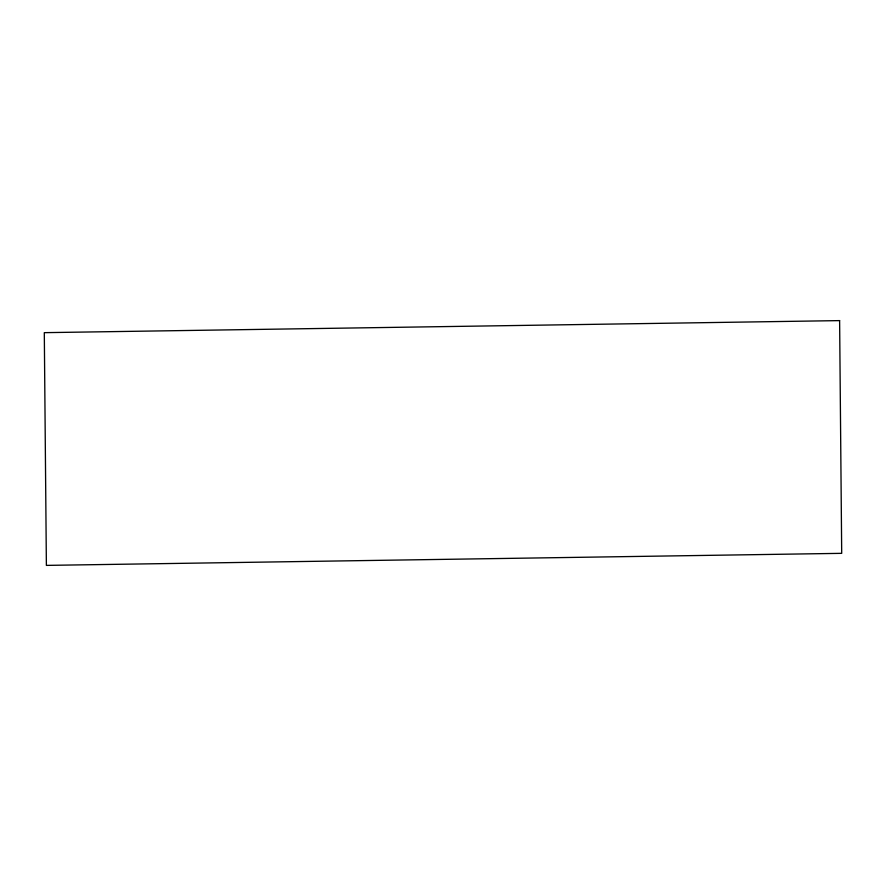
<?xml version="1.0" encoding="UTF-8"?>
<svg xmlns="http://www.w3.org/2000/svg" width="886" height="886" viewBox="0 0 886 886"><rect width="100%" height="100%" fill="white"/><g stroke="black" fill="none" stroke-linecap="round" stroke-linejoin="round"><path stroke-width="1.33" d="M839.618 320.61L44.3 332.66L46.382 565.39L841.7 553.34L839.618 320.61"/></g></svg>
